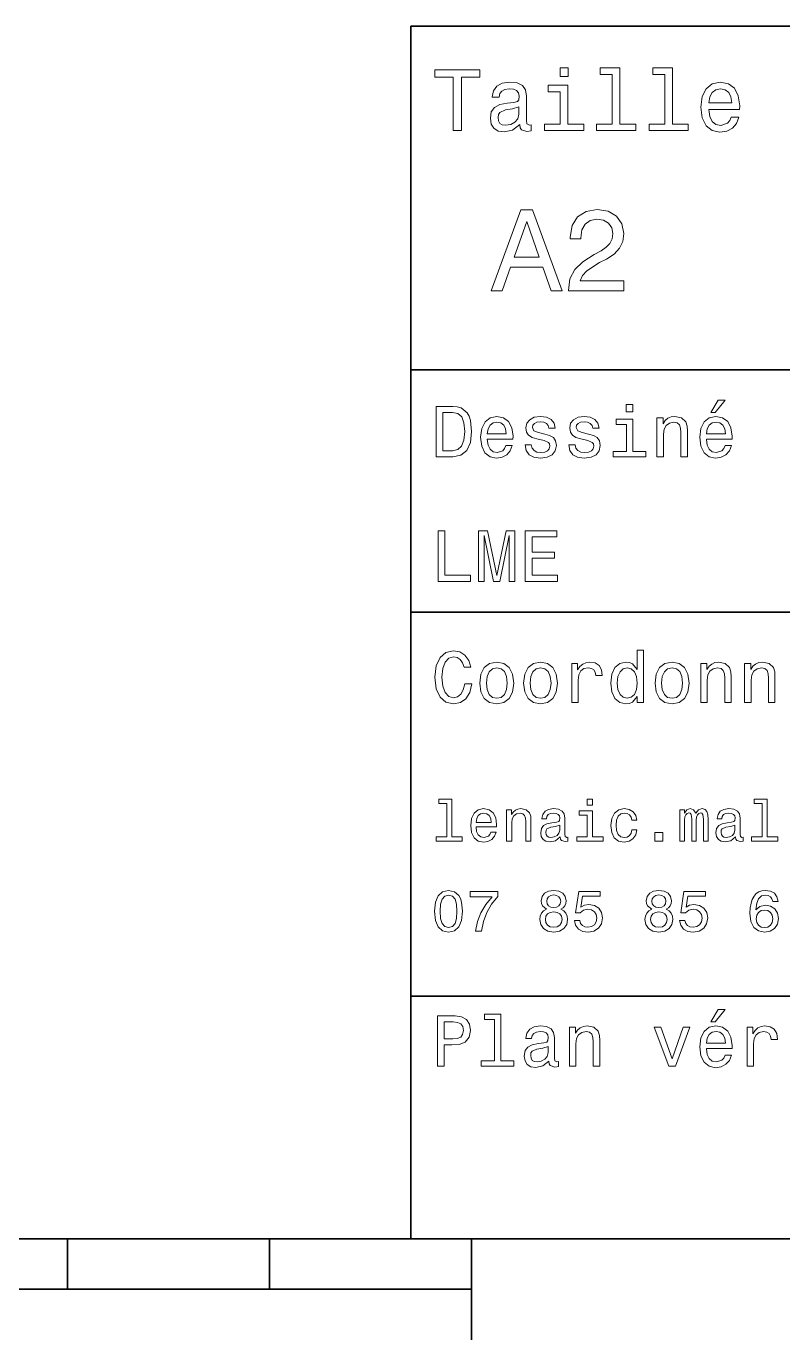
# Model space of a CAD drawing. Extents: x 0 to 594, y 0 to 420.
# Drawn here: x 375 to 412.4, y 5 to 70 of the extents above; entities that cross this region are included whole.
import ezdxf

# ---------------------------------------------------------------- set-up
doc = ezdxf.new("R2010")
doc.units = 0

msp = doc.modelspace()

# ---------------------------------------------------------------- linework, layer by layer
at = {"color": 7, "lineweight": 35}
for p, q in [((394, 10), (394, 70)), ((394, 70), (584, 70)), ((394, 53), (459, 53)), ((394, 41), (459, 41)), ((394, 22), (459, 22)), ((10, 10), (584, 10)), ((394, 10), (584, 10)), ((197, 7.5), (397, 7.5))]:
    msp.add_line(p, q, dxfattribs=at)
at = {"color": 7, "lineweight": 35, "ltscale": 0.0625}
for p, q in [((377, 10), (377, 7.5)), ((387, 10), (387, 7.5))]:
    msp.add_line(p, q, dxfattribs=at)
at = {"color": 7, "lineweight": 35, "ltscale": 0.125}
msp.add_line((397, 10), (397, 5), dxfattribs=at)
at = {"color": 7, "lineweight": 13}
for points in [[(396.102295, 64.837173), (396.5, 64.837173), (396.5, 67.47406), (397.407776, 67.47406), (397.407776, 67.837173), (395.190216, 67.837173), (395.190216, 67.47406), (396.102295, 67.47406)], [(401.786743, 67.940918), (401.384735, 67.940918), (401.384735, 67.508644), (401.786743, 67.508644)], [(403.969727, 67.621033), (403.969727, 65.157059), (403.187317, 65.157059), (403.187317, 64.837173), (405.128235, 64.837173), (405.128235, 65.157059), (404.350159, 65.157059), (404.350159, 67.940918), (403.373199, 67.940918), (403.373199, 67.621033)], [(406.572052, 67.621033), (406.572052, 65.157059), (405.789612, 65.157059), (405.789612, 64.837173), (407.73056, 64.837173), (407.73056, 65.157059), (406.952454, 65.157059), (406.952454, 67.940918), (405.975494, 67.940918), (405.975494, 67.621033)], [(399.387604, 65.139771), (399.387604, 65.126801), (399.40921, 64.979828), (399.47406, 64.876076), (399.746399, 64.793945), (399.958221, 64.828529), (399.958221, 65.122475), (399.867432, 65.109505), (399.746399, 65.165703), (399.724792, 65.338615), (399.724792, 66.540344), (399.672913, 66.84726), (399.521606, 67.0634), (399.257935, 67.193085), (398.886169, 67.240631), (398.523041, 67.188759), (398.255035, 67.041786), (398.086456, 66.812675), (398.030273, 66.510086), (398.030273, 66.484146), (398.371765, 66.484146), (398.402008, 66.665703), (398.497131, 66.795387), (398.65274, 66.873199), (398.873199, 66.903458), (399.085022, 66.881844), (399.236298, 66.817001), (399.327087, 66.704605), (399.357361, 66.548988), (399.340057, 66.367432), (399.270905, 66.276657), (399.097992, 66.233429), (398.773773, 66.198845), (398.402008, 66.121033), (398.138336, 65.982704), (397.982697, 65.766571), (397.93515, 65.446686), (397.978394, 65.161385), (398.112396, 64.949562), (398.328522, 64.815559), (398.626801, 64.768013), (399.028809, 64.858788)], [(401.773773, 65.157059), (401.773773, 67.080688), (400.796844, 67.080688), (400.796844, 66.756485), (401.393372, 66.756485), (401.393372, 65.157059), (400.615265, 65.157059), (400.615265, 64.837173), (402.560516, 64.837173), (402.560516, 65.157059)], [(408.750732, 65.887604), (410.272339, 65.887604), (410.276672, 66.064842), (410.207489, 66.561958), (410.017303, 66.933716), (409.714691, 67.158501), (409.312683, 67.240631), (408.919312, 67.154175), (408.61673, 66.912102), (408.42218, 66.51873), (408.353027, 66), (408.417877, 65.4683), (408.612396, 65.079247), (408.910675, 64.837173), (409.299713, 64.755043), (409.636902, 64.811234), (409.913544, 64.958214), (410.11673, 65.191643), (410.233429, 65.502876), (409.857361, 65.502876), (409.779541, 65.329971), (409.667145, 65.200287), (409.34726, 65.096542), (409.100861, 65.144089), (408.914978, 65.295387), (408.793945, 65.541786), (408.750732, 65.874634)], [(408.750732, 66.207489), (408.798279, 66.50576), (408.914978, 66.726219), (409.092224, 66.860229), (409.325653, 66.907776), (409.554749, 66.860229), (409.731995, 66.726219), (409.840057, 66.50576), (409.878967, 66.207489)], [(399.344391, 65.649857), (399.292511, 65.425072), (399.154175, 65.252159), (398.946686, 65.139771), (398.69165, 65.100861), (398.527374, 65.122475), (398.410675, 65.191643), (398.337189, 65.312675), (398.315552, 65.481262), (398.332855, 65.632561), (398.402008, 65.740631), (398.67868, 65.861671), (399.028809, 65.913544), (399.344391, 66.017288)], [(397.982697, 56.9049), (398.51297, 56.9049), (398.933716, 58.080692), (400.530273, 58.080692), (400.951019, 56.9049), (401.492798, 56.9049), (400.028809, 60.910664), (399.440918, 60.910664)], [(401.798279, 56.9049), (404.547546, 56.9049), (404.547546, 57.400578), (402.374634, 57.400578), (402.495667, 57.671471), (402.703156, 57.896255), (403.342926, 58.305477), (403.682983, 58.478386), (404.063416, 58.726227), (404.33429, 59.014408), (404.489899, 59.354465), (404.547546, 59.740635), (404.449554, 60.224785), (404.17868, 60.605186), (403.763702, 60.847263), (403.227661, 60.933716), (402.674347, 60.835735), (402.253601, 60.564842), (401.982697, 60.132565), (401.890503, 59.561958), (401.890503, 59.48127), (402.414978, 59.48127), (402.414978, 59.527378), (402.466858, 59.919308), (402.622467, 60.207493), (402.870331, 60.39193), (403.198853, 60.45533), (403.533142, 60.397694), (403.780975, 60.253601), (403.942352, 60.02882), (404, 59.746399), (403.959656, 59.48127), (403.850159, 59.256485), (403.66571, 59.06052), (403.412109, 58.887608), (403.072052, 58.703171), (402.507202, 58.345821), (402.109497, 57.96542), (401.873199, 57.504322), (401.798279, 56.922192)], [(399.118164, 58.570606), (399.734863, 60.334293), (400.351593, 58.570606)], [(408.84726, 50.88797), (409.059784, 50.88797), (409.560516, 51.500362), (409.207489, 51.500362)], [(396.080688, 51.190563), (395.248566, 51.190563), (395.248566, 48.690563), (396.080688, 48.690563), (396.473328, 48.769814), (396.765137, 49.011169), (396.945251, 49.40382), (397.010101, 49.940563), (396.952454, 50.488113), (396.880402, 50.70425), (396.779541, 50.877163), (396.487762, 51.111313), (396.296844, 51.168949)], [(396.055481, 50.891571), (396.329254, 50.837536), (396.516571, 50.671829), (396.628235, 50.376442), (396.664276, 49.940563), (396.624634, 49.519093), (396.51297, 49.223705), (396.322052, 49.047192), (396.055481, 48.989555), (395.583588, 48.989555), (395.583588, 50.891571)], [(404.992798, 51.27702), (404.657776, 51.27702), (404.657776, 50.916786), (404.992798, 50.916786)], [(397.784576, 49.565922), (399.052582, 49.565922), (399.056183, 49.713619), (398.998566, 50.127884), (398.840057, 50.437683), (398.587891, 50.625), (398.252869, 50.693443), (397.925079, 50.621399), (397.672913, 50.41967), (397.510803, 50.091862), (397.453156, 49.659584), (397.507202, 49.216499), (397.669312, 48.892292), (397.917877, 48.690563), (398.242065, 48.62212), (398.523041, 48.668949), (398.753601, 48.791428), (398.922913, 48.98595), (399.020172, 49.245319), (398.706787, 49.245319), (398.641937, 49.101227), (398.548279, 48.993156), (398.281708, 48.9067), (398.076355, 48.946327), (397.921478, 49.072407), (397.820618, 49.27774), (397.784576, 49.555115)], [(397.784576, 49.832493), (397.824219, 50.081055), (397.921478, 50.264771), (398.069153, 50.376442), (398.263702, 50.416069), (398.45462, 50.376442), (398.602295, 50.264771), (398.692352, 50.081055), (398.724792, 49.832493)], [(400.623199, 49.818085), (400.317017, 49.890129), (400.090057, 49.972984), (400.014404, 50.142292), (400.036011, 50.261169), (400.111664, 50.347622), (400.234161, 50.401657), (400.410675, 50.423271), (400.579956, 50.401657), (400.713257, 50.336815), (400.799713, 50.239555), (400.835724, 50.109871), (401.145538, 50.109871), (401.145538, 50.117077), (401.091492, 50.351227), (400.943817, 50.534943), (400.713257, 50.650219), (400.410675, 50.693443), (400.104462, 50.650219), (399.881134, 50.531342), (399.740631, 50.354828), (399.697418, 50.131485), (399.729828, 49.915348), (399.830688, 49.76405), (399.996399, 49.655983), (400.237762, 49.580334), (400.59079, 49.493877), (400.806915, 49.40382), (400.864563, 49.331772), (400.886169, 49.223705), (400.85376, 49.09042), (400.767303, 48.989555), (400.626801, 48.924713), (400.439484, 48.903099), (400.241364, 48.924713), (400.09726, 49.000362), (400, 49.122841), (399.960388, 49.292149), (399.654175, 49.292149), (399.70462, 49.003963), (399.852295, 48.795029), (400.086456, 48.668949), (400.410675, 48.62212), (400.749268, 48.668949), (400.997833, 48.795029), (401.149139, 48.996758), (401.203156, 49.259727), (401.163544, 49.486671), (401.05188, 49.641571), (400.868164, 49.742435)], [(402.791779, 49.818085), (402.485596, 49.890129), (402.258636, 49.972984), (402.182983, 50.142292), (402.20462, 50.261169), (402.280273, 50.347622), (402.40274, 50.401657), (402.579254, 50.423271), (402.748566, 50.401657), (402.881836, 50.336815), (402.968292, 50.239555), (403.004333, 50.109871), (403.314117, 50.109871), (403.314117, 50.117077), (403.260101, 50.351227), (403.112396, 50.534943), (402.881836, 50.650219), (402.579254, 50.693443), (402.273041, 50.650219), (402.049713, 50.531342), (401.90921, 50.354828), (401.865997, 50.131485), (401.898407, 49.915348), (401.999268, 49.76405), (402.164978, 49.655983), (402.406342, 49.580334), (402.759369, 49.493877), (402.975494, 49.40382), (403.033142, 49.331772), (403.054749, 49.223705), (403.022339, 49.09042), (402.935883, 48.989555), (402.79538, 48.924713), (402.608063, 48.903099), (402.409943, 48.924713), (402.265839, 49.000362), (402.168579, 49.122841), (402.128967, 49.292149), (401.822754, 49.292149), (401.873199, 49.003963), (402.020905, 48.795029), (402.255035, 48.668949), (402.579254, 48.62212), (402.917877, 48.668949), (403.166412, 48.795029), (403.317719, 48.996758), (403.371765, 49.259727), (403.332123, 49.486671), (403.220459, 49.641571), (403.036743, 49.742435)], [(404.981995, 48.957134), (404.981995, 50.560158), (404.167877, 50.560158), (404.167877, 50.289986), (404.664978, 50.289986), (404.664978, 48.957134), (404.016571, 48.957134), (404.016571, 48.690563), (405.637604, 48.690563), (405.637604, 48.957134)], [(406.181549, 48.690563), (406.498566, 48.690563), (406.498566, 49.807278), (406.530975, 50.063042), (406.635437, 50.250362), (406.797546, 50.365635), (407.013702, 50.408863), (407.186584, 50.372841), (407.294678, 50.275578), (407.348694, 50.113472), (407.366699, 49.897335), (407.366699, 48.690563), (407.683716, 48.690563), (407.683716, 49.962177), (407.669312, 50.217941), (407.604462, 50.430477), (407.391937, 50.625), (407.060516, 50.693443), (406.876801, 50.668228), (406.721893, 50.599785), (406.588623, 50.484512), (406.484161, 50.329613), (406.484161, 50.625), (406.181549, 50.625)], [(408.627533, 49.565922), (409.895538, 49.565922), (409.899139, 49.713619), (409.841492, 50.127884), (409.682983, 50.437683), (409.430847, 50.625), (409.095825, 50.693443), (408.768005, 50.621399), (408.515839, 50.41967), (408.35376, 50.091862), (408.296112, 49.659584), (408.350159, 49.216499), (408.512238, 48.892292), (408.760803, 48.690563), (409.085022, 48.62212), (409.365997, 48.668949), (409.596527, 48.791428), (409.765839, 48.98595), (409.863098, 49.245319), (409.549713, 49.245319), (409.484863, 49.101227), (409.391205, 48.993156), (409.124634, 48.9067), (408.919312, 48.946327), (408.764404, 49.072407), (408.663544, 49.27774), (408.627533, 49.555115)], [(408.627533, 49.832493), (408.667145, 50.081055), (408.764404, 50.264771), (408.912109, 50.376442), (409.106628, 50.416069), (409.297546, 50.376442), (409.445251, 50.264771), (409.535309, 50.081055), (409.567719, 49.832493)], [(395.353027, 42.530979), (396.959656, 42.530979), (396.959656, 42.833572), (395.684448, 42.833572), (395.684448, 45.030979), (395.353027, 45.030979)], [(397.352295, 42.530979), (397.629669, 42.530979), (397.629669, 44.80043), (398.097992, 42.530979), (398.407776, 42.530979), (398.872467, 44.80043), (398.872467, 42.530979), (399.153473, 42.530979), (399.153473, 45.030979), (398.713989, 45.030979), (398.252869, 42.826366), (397.79538, 45.030979), (397.352295, 45.030979)], [(399.664978, 42.530979), (401.25, 42.530979), (401.25, 42.833572), (399.996399, 42.833572), (399.996399, 43.680115), (401.113098, 43.680115), (401.113098, 43.979107), (399.996399, 43.979107), (399.996399, 44.728386), (401.221191, 44.728386), (401.221191, 45.030979), (399.664978, 45.030979)], [(396.667877, 37.460373), (396.595825, 37.15778), (396.476959, 36.941643), (396.311249, 36.808357), (396.11673, 36.765129), (395.882568, 36.829971), (395.698853, 37.024494), (395.576355, 37.341499), (395.536743, 37.780979), (395.576355, 38.216858), (395.695251, 38.537464), (395.878967, 38.731987), (396.11673, 38.80043), (396.289612, 38.764408), (396.437317, 38.663544), (396.552582, 38.501442), (396.631836, 38.278099), (396.97406, 38.278099), (396.865997, 38.620316), (396.67868, 38.879681), (396.422913, 39.041786), (396.11673, 39.099422), (395.734863, 39.009365), (395.443085, 38.757202), (395.255768, 38.342937), (395.190918, 37.780979), (395.255768, 37.219021), (395.443085, 36.804756), (395.734863, 36.548992), (396.11673, 36.462536), (396.451721, 36.530979), (396.721893, 36.721901), (396.912811, 37.035301), (397.013702, 37.460373)], [(405.201721, 36.829971), (405.201721, 36.530979), (405.518738, 36.530979), (405.518738, 39.117435), (405.205322, 39.117435), (405.205322, 38.170029), (404.963989, 38.443802), (404.816284, 38.508644), (404.646973, 38.533859), (404.34079, 38.461815), (404.103027, 38.260086), (403.94812, 37.935879), (403.894104, 37.5), (403.94812, 37.064121), (404.103027, 36.736309), (404.34079, 36.530979), (404.646973, 36.462536), (404.816284, 36.487751), (404.96759, 36.552593)], [(397.413544, 37.496399), (397.471191, 37.056915), (397.636902, 36.732708), (397.899841, 36.530979), (398.252869, 36.462536), (398.602295, 36.530979), (398.865265, 36.729107), (399.030975, 37.053314), (399.092224, 37.496399), (399.030975, 37.935879), (398.865265, 38.263687), (398.602295, 38.461815), (398.252869, 38.533859), (397.899841, 38.461815), (397.636902, 38.260086), (397.471191, 37.935879)], [(399.582123, 37.496399), (399.639771, 37.056915), (399.805481, 36.732708), (400.068451, 36.530979), (400.421478, 36.462536), (400.770905, 36.530979), (401.033875, 36.729107), (401.199554, 37.053314), (401.260803, 37.496399), (401.199554, 37.935879), (401.033875, 38.263687), (400.770905, 38.461815), (400.421478, 38.533859), (400.068451, 38.461815), (399.805481, 38.260086), (399.639771, 37.935879)], [(401.963257, 36.530979), (402.280273, 36.530979), (402.280273, 37.636887), (402.312683, 37.903458), (402.409943, 38.094379), (402.568451, 38.209652), (402.780975, 38.249279), (402.939484, 38.224064), (403.05835, 38.152016), (403.130402, 38.029537), (403.155609, 37.863831), (403.476227, 37.863831), (403.432983, 38.155621), (403.314117, 38.364552), (403.115997, 38.490635), (402.845825, 38.533859), (402.662109, 38.505043), (402.503601, 38.432995), (402.363098, 38.310516), (402.251434, 38.144814), (402.251434, 38.465416), (401.963257, 38.465416)], [(406.087891, 37.496399), (406.145538, 37.056915), (406.311249, 36.732708), (406.574219, 36.530979), (406.927246, 36.462536), (407.276672, 36.530979), (407.539612, 36.729107), (407.705322, 37.053314), (407.766571, 37.496399), (407.705322, 37.935879), (407.539612, 38.263687), (407.276672, 38.461815), (406.927246, 38.533859), (406.574219, 38.461815), (406.311249, 38.260086), (406.145538, 37.935879)], [(408.350159, 36.530979), (408.667145, 36.530979), (408.667145, 37.647694), (408.699554, 37.903458), (408.804047, 38.090778), (408.966125, 38.206051), (409.182281, 38.249279), (409.355194, 38.213257), (409.463257, 38.115993), (409.517303, 37.953888), (409.535309, 37.737751), (409.535309, 36.530979), (409.852295, 36.530979), (409.852295, 37.802593), (409.837891, 38.058357), (409.773041, 38.270893), (409.560516, 38.465416), (409.229095, 38.533859), (409.04538, 38.508644), (408.890503, 38.440201), (408.757202, 38.324928), (408.65274, 38.170029), (408.65274, 38.465416), (408.350159, 38.465416)], [(410.518738, 36.530979), (410.835724, 36.530979), (410.835724, 37.647694), (410.868164, 37.903458), (410.972626, 38.090778), (411.134735, 38.206051), (411.350861, 38.249279), (411.523773, 38.213257), (411.631836, 38.115993), (411.685883, 37.953888), (411.703888, 37.737751), (411.703888, 36.530979), (412.020905, 36.530979), (412.020905, 37.802593), (412.00647, 38.058357), (411.94165, 38.270893), (411.729095, 38.465416), (411.397705, 38.533859), (411.213989, 38.508644), (411.059082, 38.440201), (410.925781, 38.324928), (410.82132, 38.170029), (410.82132, 38.465416), (410.518738, 38.465416)], [(397.737762, 37.5), (397.770172, 37.824207), (397.871033, 38.058357), (398.033142, 38.20245), (398.252869, 38.25288), (398.469025, 38.20245), (398.631134, 38.061958), (398.731995, 37.824207), (398.768005, 37.5), (398.731995, 37.172188), (398.631134, 36.934437), (398.469025, 36.790344), (398.252869, 36.743515), (398.033142, 36.790344), (397.871033, 36.934437), (397.770172, 37.172188)], [(399.906342, 37.5), (399.938751, 37.824207), (400.039612, 38.058357), (400.201721, 38.20245), (400.421478, 38.25288), (400.637604, 38.20245), (400.799713, 38.061958), (400.900574, 37.824207), (400.936584, 37.5), (400.900574, 37.172188), (400.799713, 36.934437), (400.637604, 36.790344), (400.421478, 36.743515), (400.201721, 36.790344), (400.039612, 36.934437), (399.938751, 37.172188)], [(404.701019, 38.249279), (404.909943, 38.198845), (405.068451, 38.058357), (405.162109, 37.824207), (405.19812, 37.5), (405.162109, 37.172188), (405.068451, 36.938038), (404.909943, 36.793949), (404.701019, 36.747116), (404.502869, 36.793949), (404.351593, 36.938038), (404.250732, 37.175793), (404.218292, 37.5), (404.250732, 37.820606), (404.351593, 38.054756), (404.502869, 38.198845)], [(406.412109, 37.5), (406.444519, 37.824207), (406.54538, 38.058357), (406.707489, 38.20245), (406.927246, 38.25288), (407.143372, 38.20245), (407.305481, 38.061958), (407.406342, 37.824207), (407.442352, 37.5), (407.406342, 37.172188), (407.305481, 36.934437), (407.143372, 36.790344), (406.927246, 36.743515), (406.707489, 36.790344), (406.54538, 36.934437), (406.444519, 37.172188)], [(395.775208, 31.536022), (395.775208, 29.893372), (395.253601, 29.893372), (395.253601, 29.680115), (396.547546, 29.680115), (396.547546, 29.893372), (396.028809, 29.893372), (396.028809, 31.749279), (395.377533, 31.749279), (395.377533, 31.536022)], [(397.227661, 30.380404), (398.242065, 30.380404), (398.244965, 30.498558), (398.198853, 30.829971), (398.072052, 31.077808), (397.870331, 31.227665), (397.602295, 31.282421), (397.340057, 31.224783), (397.138336, 31.0634), (397.008636, 30.801151), (396.962524, 30.45533), (397.005768, 30.100864), (397.135437, 29.841497), (397.33429, 29.680115), (397.593658, 29.62536), (397.818451, 29.662825), (398.002869, 29.760807), (398.138336, 29.916426), (398.216125, 30.123919), (397.965424, 30.123919), (397.913544, 30.008644), (397.838623, 29.92219), (397.625366, 29.853025), (397.46109, 29.884726), (397.337189, 29.98559), (397.25647, 30.149855), (397.227661, 30.371758)], [(398.740631, 29.680115), (398.994232, 29.680115), (398.994232, 30.573486), (399.020172, 30.778097), (399.10376, 30.927954), (399.233429, 31.020172), (399.406342, 31.054754), (399.544678, 31.025936), (399.631134, 30.948126), (399.674347, 30.818443), (399.688751, 30.645533), (399.688751, 29.680115), (399.942352, 29.680115), (399.942352, 30.697407), (399.930847, 30.902018), (399.878967, 31.072046), (399.708923, 31.227665), (399.443817, 31.282421), (399.296844, 31.262247), (399.172913, 31.207493), (399.066284, 31.115273), (398.982697, 30.991354), (398.982697, 31.227665), (398.740631, 31.227665)], [(401.394806, 29.881844), (401.394806, 29.873198), (401.40921, 29.775215), (401.452454, 29.706051), (401.634003, 29.651297), (401.775208, 29.674351), (401.775208, 29.870316), (401.714691, 29.861671), (401.634003, 29.899136), (401.619598, 30.014408), (401.619598, 30.815561), (401.585022, 31.020172), (401.484161, 31.164265), (401.30835, 31.250719), (401.060516, 31.282421), (400.818451, 31.247837), (400.639771, 31.149855), (400.527374, 30.997118), (400.489899, 30.795389), (400.489899, 30.778097), (400.71759, 30.778097), (400.737762, 30.899136), (400.801147, 30.98559), (400.904907, 31.037464), (401.05188, 31.057636), (401.193085, 31.043226), (401.293945, 31), (401.354462, 30.925072), (401.374634, 30.821325), (401.363098, 30.700287), (401.317017, 30.639769), (401.201721, 30.61095), (400.985596, 30.587896), (400.737762, 30.536022), (400.561951, 30.443804), (400.458221, 30.299711), (400.426514, 30.086454), (400.455322, 29.896254), (400.544678, 29.755043), (400.688751, 29.665705), (400.887604, 29.634005), (401.155609, 29.694525)], [(402.994232, 31.749279), (402.726227, 31.749279), (402.726227, 31.461094), (402.994232, 31.461094)], [(404.930847, 30.714697), (405.181549, 30.714697), (405.129669, 30.945244), (405.005768, 31.126801), (404.812683, 31.239193), (404.561951, 31.282421), (404.285309, 31.224783), (404.074921, 31.0634), (403.942352, 30.801151), (403.89624, 30.449568), (403.939484, 30.100864), (404.069153, 29.841497), (404.273773, 29.680115), (404.553314, 29.62536), (404.801147, 29.668587), (404.994232, 29.789625), (405.126801, 29.979826), (405.184448, 30.233429), (404.942352, 30.233429), (404.899139, 30.072046), (404.818451, 29.951008), (404.703156, 29.87608), (404.561951, 29.853025), (404.386169, 29.89049), (404.259369, 30.005764), (404.181549, 30.193083), (404.155609, 30.458212), (404.181549, 30.717579), (404.262238, 30.904898), (404.391937, 31.020172), (404.561951, 31.060518), (404.711823, 31.034582), (404.824219, 30.9683), (404.899139, 30.858789)], [(407.314117, 29.680115), (407.547546, 29.680115), (407.547546, 30.714697), (407.561951, 30.870316), (407.605194, 30.982708), (407.671478, 31.04899), (407.757935, 31.074928), (407.827087, 31.051872), (407.873199, 30.994236), (407.89624, 30.896254), (407.904907, 30.766571), (407.904907, 29.680115), (408.123932, 29.680115), (408.123932, 30.714697), (408.138336, 30.867435), (408.181549, 30.979826), (408.250732, 31.04899), (408.337189, 31.074928), (408.406342, 31.051872), (408.452454, 30.994236), (408.481262, 30.766571), (408.481262, 29.680115), (408.714691, 29.680115), (408.714691, 30.749279), (408.700287, 30.971182), (408.654175, 31.141211), (408.561951, 31.244957), (408.412109, 31.282421), (408.236298, 31.224783), (408.100861, 31.057636), (407.994232, 31.221901), (407.815552, 31.282421), (407.651306, 31.224783), (407.53891, 31.0634), (407.53891, 31.227665), (407.314117, 31.227665)], [(410.069153, 29.881844), (410.069153, 29.873198), (410.083557, 29.775215), (410.126801, 29.706051), (410.30835, 29.651297), (410.449554, 29.674351), (410.449554, 29.870316), (410.389038, 29.861671), (410.30835, 29.899136), (410.293945, 30.014408), (410.293945, 30.815561), (410.259369, 31.020172), (410.158508, 31.164265), (409.982697, 31.250719), (409.734863, 31.282421), (409.492798, 31.247837), (409.314117, 31.149855), (409.201721, 30.997118), (409.164276, 30.795389), (409.164276, 30.778097), (409.391937, 30.778097), (409.412109, 30.899136), (409.475494, 30.98559), (409.579254, 31.037464), (409.726227, 31.057636), (409.867432, 31.043226), (409.968292, 31), (410.028809, 30.925072), (410.048981, 30.821325), (410.037476, 30.700287), (409.991364, 30.639769), (409.876068, 30.61095), (409.659943, 30.587896), (409.412109, 30.536022), (409.236298, 30.443804), (409.132568, 30.299711), (409.100861, 30.086454), (409.129669, 29.896254), (409.219025, 29.755043), (409.363098, 29.665705), (409.561951, 29.634005), (409.829956, 29.694525)], [(411.389038, 31.536022), (411.389038, 29.893372), (410.867432, 29.893372), (410.867432, 29.680115), (412.161377, 29.680115), (412.161377, 29.893372), (411.642639, 29.893372), (411.642639, 31.749279), (410.991364, 31.749279), (410.991364, 31.536022)], [(397.227661, 30.593658), (397.259369, 30.792507), (397.337189, 30.93948), (397.455322, 31.028818), (397.610962, 31.060518), (397.763702, 31.028818), (397.881836, 30.93948), (397.953888, 30.792507), (397.979828, 30.593658)], [(402.985596, 29.893372), (402.985596, 31.175793), (402.33429, 31.175793), (402.33429, 30.959654), (402.731995, 30.959654), (402.731995, 29.893372), (402.213257, 29.893372), (402.213257, 29.680115), (403.510071, 29.680115), (403.510071, 29.893372)], [(401.365997, 30.221901), (401.331421, 30.072046), (401.239197, 29.956772), (401.100861, 29.881844), (400.930847, 29.855907), (400.82132, 29.870316), (400.74353, 29.916426), (400.694519, 29.997118), (400.680115, 30.10951), (400.69165, 30.210375), (400.737762, 30.282421), (400.92218, 30.363111), (401.155609, 30.397694), (401.365997, 30.466858)], [(406.07782, 29.680115), (406.475494, 29.680115), (406.475494, 30.10951), (406.07782, 30.10951)], [(410.040344, 30.221901), (410.005768, 30.072046), (409.913544, 29.956772), (409.775208, 29.881844), (409.605194, 29.855907), (409.495667, 29.870316), (409.417877, 29.916426), (409.368866, 29.997118), (409.354462, 30.10951), (409.365997, 30.210375), (409.412109, 30.282421), (409.596527, 30.363111), (409.829956, 30.397694), (410.040344, 30.466858)], [(395.172913, 26.201731), (395.216125, 25.749281), (395.351593, 25.426514), (395.567719, 25.230549), (395.867432, 25.167149), (396.164276, 25.230549), (396.380402, 25.426514), (396.51297, 25.749281), (396.559082, 26.201731), (396.51297, 26.651299), (396.458221, 26.829971), (396.380402, 26.976946), (396.164276, 27.172913), (395.867432, 27.239193), (395.567719, 27.172913), (395.351593, 26.974064), (395.216125, 26.651299)], [(395.449554, 26.201731), (395.472626, 26.550434), (395.544678, 26.801153), (395.674347, 26.948128), (395.867432, 27), (396.057648, 26.948128), (396.187317, 26.801153), (396.259369, 26.550434), (396.28241, 26.201731), (396.259369, 25.850145), (396.187317, 25.599424), (396.057648, 25.45245), (395.867432, 25.40346), (395.674347, 25.45245), (395.544678, 25.599424), (395.472626, 25.850145)], [(397.201721, 25.224785), (397.492798, 25.224785), (397.587891, 25.700289), (397.755035, 26.144093), (397.991364, 26.556196), (398.299713, 26.942364), (398.299713, 27.181557), (396.927948, 27.181557), (396.927948, 26.91931), (398.023041, 26.91931), (397.706055, 26.53026), (397.466858, 26.12392), (397.299713, 25.691643)], [(400.714691, 26.302595), (400.567719, 26.221903), (400.466858, 26.10951), (400.403473, 25.9683), (400.38327, 25.798271), (400.429382, 25.541788), (400.561951, 25.342941), (400.778107, 25.216139), (401.072052, 25.167149), (401.363098, 25.216139), (401.579254, 25.342941), (401.711823, 25.541788), (401.760803, 25.798271), (401.737762, 25.9683), (401.677246, 26.10951), (401.573486, 26.221903), (401.429382, 26.302595), (401.544678, 26.371759), (401.625366, 26.46686), (401.674347, 26.582134), (401.69165, 26.723343), (401.645538, 26.927956), (401.524506, 27.09222), (401.328522, 27.198849), (401.072052, 27.239193), (400.812683, 27.198849), (400.616699, 27.09222), (400.492798, 26.927956), (400.449554, 26.723343), (400.463989, 26.582134), (400.51297, 26.46686)], [(400.723328, 26.700289), (400.746399, 26.827091), (400.815552, 26.925074), (400.925079, 26.985592), (401.072052, 27.008646), (401.216125, 26.985592), (401.325653, 26.925074), (401.394806, 26.827091), (401.420746, 26.700289), (401.394806, 26.570606), (401.325653, 26.469742), (401.216125, 26.40346), (401.072052, 26.383286), (400.925079, 26.406342), (400.815552, 26.469742), (400.746399, 26.570606)], [(402.092224, 25.746399), (402.155609, 25.510088), (402.296844, 25.325649), (402.504333, 25.210375), (402.76944, 25.167149), (403.060516, 25.219021), (403.288177, 25.360231), (403.432281, 25.585016), (403.48703, 25.873199), (403.438049, 26.141211), (403.299713, 26.351585), (403.083588, 26.487032), (402.804047, 26.536024), (402.587891, 26.501442), (402.420746, 26.406342), (402.501434, 26.945246), (403.377533, 26.945246), (403.377533, 27.181557), (402.30835, 27.181557), (402.149841, 26.121038), (402.380402, 26.121038), (402.547546, 26.256485), (402.760803, 26.305477), (402.945251, 26.273777), (403.086456, 26.181557), (403.175781, 26.040346), (403.207489, 25.858791), (403.175781, 25.677235), (403.083588, 25.536024), (402.942352, 25.446688), (402.760803, 25.414986), (402.608063, 25.43516), (402.489899, 25.501442), (402.403473, 25.605188), (402.360229, 25.746399)], [(405.919312, 26.302595), (405.772339, 26.221903), (405.671478, 26.10951), (405.608063, 25.9683), (405.587891, 25.798271), (405.634003, 25.541788), (405.766571, 25.342941), (405.982697, 25.216139), (406.276672, 25.167149), (406.567719, 25.216139), (406.783875, 25.342941), (406.916412, 25.541788), (406.965424, 25.798271), (406.942352, 25.9683), (406.881836, 26.10951), (406.778107, 26.221903), (406.634003, 26.302595), (406.749268, 26.371759), (406.829956, 26.46686), (406.878967, 26.582134), (406.89624, 26.723343), (406.850159, 26.927956), (406.729095, 27.09222), (406.533142, 27.198849), (406.276672, 27.239193), (406.017303, 27.198849), (405.82132, 27.09222), (405.697418, 26.927956), (405.654175, 26.723343), (405.668579, 26.582134), (405.71759, 26.46686)], [(405.927948, 26.700289), (405.951019, 26.827091), (406.020172, 26.925074), (406.129669, 26.985592), (406.276672, 27.008646), (406.420746, 26.985592), (406.530273, 26.925074), (406.599426, 26.827091), (406.625366, 26.700289), (406.599426, 26.570606), (406.530273, 26.469742), (406.420746, 26.40346), (406.276672, 26.383286), (406.129669, 26.406342), (406.020172, 26.469742), (405.951019, 26.570606)], [(407.296814, 25.746399), (407.360229, 25.510088), (407.501434, 25.325649), (407.708923, 25.210375), (407.97406, 25.167149), (408.265137, 25.219021), (408.492798, 25.360231), (408.636902, 25.585016), (408.69165, 25.873199), (408.642639, 26.141211), (408.504333, 26.351585), (408.288177, 26.487032), (408.008636, 26.536024), (407.792511, 26.501442), (407.625366, 26.406342), (407.706055, 26.945246), (408.582123, 26.945246), (408.582123, 27.181557), (407.51297, 27.181557), (407.354462, 26.121038), (407.585022, 26.121038), (407.752167, 26.256485), (407.965424, 26.305477), (408.149841, 26.273777), (408.291077, 26.181557), (408.380402, 26.040346), (408.412109, 25.858791), (408.380402, 25.677235), (408.288177, 25.536024), (408.146973, 25.446688), (407.965424, 25.414986), (407.812683, 25.43516), (407.694519, 25.501442), (407.608063, 25.605188), (407.56485, 25.746399)], [(412.172913, 26.685881), (412.118164, 26.91931), (411.991364, 27.09222), (411.79538, 27.201731), (411.541779, 27.239193), (411.371765, 27.219021), (411.224792, 27.164267), (411.095093, 27.074928), (410.985596, 26.948128), (410.899139, 26.789627), (410.835724, 26.596542), (410.79538, 26.368877), (410.783875, 26.112392), (410.829956, 25.703171), (410.971191, 25.406342), (411.198853, 25.227667), (411.510071, 25.167149), (411.789612, 25.219021), (412.002869, 25.354467), (412.141205, 25.567724), (412.190186, 25.838617), (412.141205, 26.112392), (412.008636, 26.322767), (411.804047, 26.455332), (411.550415, 26.501442), (411.276642, 26.443806), (411.072052, 26.279539), (411.115265, 26.596542), (411.207489, 26.824209), (411.348694, 26.959656), (411.544678, 27.005764), (411.688751, 26.98271), (411.798279, 26.922192), (411.8703, 26.821327), (411.907776, 26.685881)], [(400.659943, 25.804035), (400.685883, 25.956774), (400.76944, 26.072046), (400.899139, 26.146975), (401.072052, 26.172913), (401.242065, 26.146975), (401.371765, 26.072046), (401.455322, 25.956774), (401.484161, 25.804035), (401.455322, 25.639771), (401.371765, 25.515852), (401.242065, 25.43516), (401.072052, 25.409224), (400.899139, 25.43516), (400.76944, 25.515852), (400.685883, 25.639771)], [(405.864563, 25.804035), (405.890503, 25.956774), (405.97406, 26.072046), (406.10376, 26.146975), (406.276672, 26.172913), (406.446686, 26.146975), (406.576355, 26.072046), (406.659943, 25.956774), (406.688751, 25.804035), (406.659943, 25.639771), (406.576355, 25.515852), (406.446686, 25.43516), (406.276672, 25.409224), (406.10376, 25.43516), (405.97406, 25.515852), (405.890503, 25.639771)], [(411.910675, 25.835735), (411.878967, 25.654181), (411.798279, 25.515852), (411.668579, 25.423632), (411.507202, 25.394814), (411.337189, 25.423632), (411.207489, 25.51297), (411.123932, 25.651299), (411.097992, 25.832853), (411.126801, 26.011528), (411.207489, 26.146975), (411.340057, 26.233431), (411.518738, 26.265131), (411.674347, 26.233431), (411.798279, 26.149857), (411.878967, 26.01441)], [(395.324219, 18.530979), (395.655609, 18.530979), (395.655609, 19.586454), (396.023041, 19.586454), (396.394104, 19.604465), (396.689484, 19.730547), (396.880402, 19.975504), (396.945251, 20.310518), (396.894806, 20.620316), (396.750732, 20.847261), (396.51297, 20.98415), (396.188751, 21.030979), (395.324219, 21.030979)], [(398.137604, 20.850864), (398.137604, 18.79755), (397.485596, 18.79755), (397.485596, 18.530979), (399.103027, 18.530979), (399.103027, 18.79755), (398.45462, 18.79755), (398.45462, 21.117435), (397.640503, 21.117435), (397.640503, 20.850864)], [(408.84726, 20.728386), (409.059784, 20.728386), (409.560516, 21.340778), (409.207489, 21.340778)], [(396.098694, 20.724783), (396.31485, 20.703169), (396.473328, 20.634726), (396.567017, 20.508644), (396.599426, 20.310518), (396.563416, 20.101583), (396.466125, 19.975504), (396.300446, 19.910662), (396.073486, 19.892651), (395.655609, 19.892651), (395.655609, 20.724783)], [(400.824921, 18.78314), (400.824921, 18.772333), (400.842926, 18.649855), (400.896973, 18.5634), (401.123932, 18.494957), (401.300446, 18.523775), (401.300446, 18.768732), (401.224792, 18.757925), (401.123932, 18.804754), (401.105896, 18.948847), (401.105896, 19.950287), (401.062683, 20.206051), (400.936584, 20.386166), (400.716858, 20.494236), (400.407074, 20.533861), (400.104462, 20.490633), (399.881134, 20.368155), (399.740631, 20.177233), (399.693817, 19.925072), (399.693817, 19.903458), (399.978394, 19.903458), (400.003601, 20.054754), (400.082855, 20.162823), (400.212524, 20.227665), (400.39624, 20.252882), (400.572754, 20.234869), (400.698853, 20.180836), (400.774506, 20.087175), (400.799713, 19.957493), (400.785309, 19.806194), (400.727661, 19.730547), (400.583588, 19.694523), (400.313416, 19.665705), (400.003601, 19.600864), (399.783875, 19.48559), (399.654175, 19.305475), (399.614563, 19.038904), (399.650574, 18.801151), (399.762238, 18.62464), (399.942352, 18.512968), (400.190918, 18.473343), (400.52594, 18.54899)], [(401.844391, 18.530979), (402.161377, 18.530979), (402.161377, 19.647694), (402.193817, 19.903458), (402.298279, 20.090778), (402.460388, 20.206051), (402.676514, 20.249279), (402.849426, 20.213255), (402.957489, 20.115993), (403.011536, 19.95389), (403.029541, 19.737751), (403.029541, 18.530979), (403.346558, 18.530979), (403.346558, 19.802593), (403.332123, 20.058357), (403.267303, 20.270893), (403.054749, 20.465418), (402.723358, 20.533861), (402.539612, 20.508644), (402.384735, 20.440201), (402.251434, 20.324926), (402.146973, 20.170029), (402.146973, 20.465418), (401.844391, 20.465418)], [(406.761536, 18.530979), (407.096527, 18.530979), (407.802582, 20.465418), (407.474792, 20.465418), (406.930847, 18.905619), (406.376068, 20.465418), (406.044678, 20.465418)], [(408.627533, 19.40634), (409.895538, 19.40634), (409.899139, 19.554033), (409.841492, 19.9683), (409.682983, 20.278097), (409.430847, 20.465418), (409.095825, 20.533861), (408.768005, 20.461815), (408.515839, 20.260086), (408.35376, 19.932276), (408.296112, 19.5), (408.350159, 19.056915), (408.512238, 18.732708), (408.760803, 18.530979), (409.085022, 18.462536), (409.365997, 18.509365), (409.596527, 18.631844), (409.765839, 18.826368), (409.863098, 19.085733), (409.549713, 19.085733), (409.484863, 18.941643), (409.391205, 18.833572), (409.124634, 18.747118), (408.919312, 18.786743), (408.764404, 18.912823), (408.663544, 19.118155), (408.627533, 19.395533)], [(408.627533, 19.672911), (408.667145, 19.921469), (408.764404, 20.105186), (408.912109, 20.216858), (409.106628, 20.256483), (409.297546, 20.216858), (409.445251, 20.105186), (409.535309, 19.921469), (409.567719, 19.672911)], [(410.637604, 18.530979), (410.95462, 18.530979), (410.95462, 19.636887), (410.98703, 19.903458), (411.08429, 20.094379), (411.242798, 20.209654), (411.455322, 20.249279), (411.613831, 20.224062), (411.732697, 20.152016), (411.804749, 20.029537), (411.829956, 19.863832), (412.150574, 19.863832), (412.107361, 20.155619), (411.988464, 20.364553), (411.790344, 20.490633), (411.520172, 20.533861), (411.336456, 20.505043), (411.177948, 20.432997), (411.037476, 20.310518), (410.925781, 20.144812), (410.925781, 20.465418), (410.637604, 20.465418)], [(400.78891, 19.208212), (400.745667, 19.020893), (400.630402, 18.876801), (400.457489, 18.78314), (400.244965, 18.750719), (400.108063, 18.768732), (400.010803, 18.826368), (399.949554, 18.927233), (399.931549, 19.067722), (399.945953, 19.193804), (400.003601, 19.283861), (400.234161, 19.384726), (400.52594, 19.427954), (400.78891, 19.514408)]]:
    msp.add_lwpolyline(points, close=True, dxfattribs=at)

doc.saveas('drawing.dxf')
